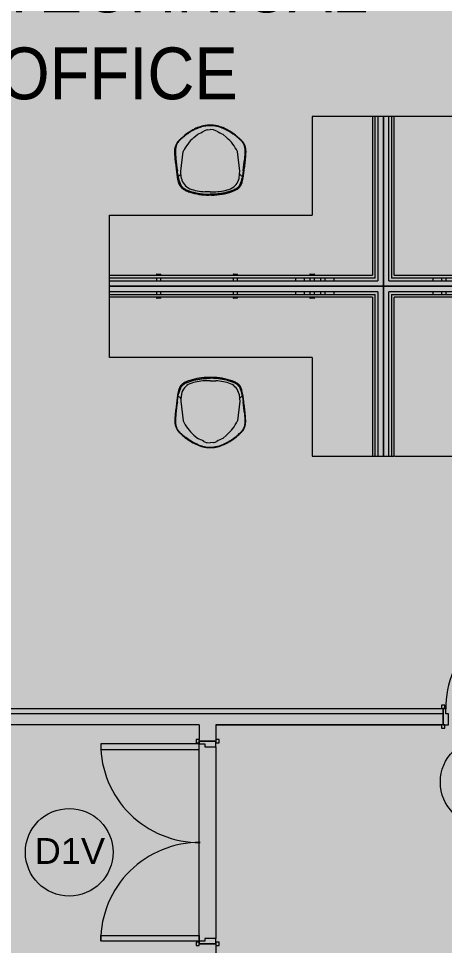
# Model space of a CAD drawing. Header units: millimetres. Extents: x 15878 to 679837, y -72324 to 391440.
# Drawn here: x 43089 to 46977, y 31742 to 40207 of the extents above; entities that cross this region are included whole.
import ezdxf

# ---------------------------------------------------------------- set-up
doc = ezdxf.new("R2010")
doc.units = ezdxf.units.MM
for name, color, linetype, lineweight in [('A-DETL-GENF', 92, 'Continuous', 5), ('A-DETL-THIN', 151, 'Continuous', 5), ('A-DOOR', 31, 'Continuous', 5), ('A-DOOR-FRAM', 31, 'Continuous', 5), ('A-FLOR', 192, 'Continuous', 5), ('A-WALL', 113, 'Continuous', 5), ('A-WALL-PATT', 111, 'Continuous', 18), ('G-ANNO-TEXT', 231, 'Continuous', 5), ('I-FURN', 30, 'Continuous', 5)]:
    doc.layers.add(name, color=color, linetype=linetype, lineweight=lineweight)
doc.styles.add('Swis721 BT', font='swiss.ttf', dxfattribs={"width": 0.9, "height": 473.035439})
doc.styles.add('Swis721 BT_2', font='swiss.ttf', dxfattribs={"height": 236.51772})

# ---------------------------------------------------------------- blocks, each defined once
blk = doc.blocks.new('DLN-Single Door__X01_ - _M05_ 900 x 2450 _WH_-16935527-1_F')
at = {"layer": 'A-DOOR', "color": 41}
for p, q in [((-460, 105), (-490, 105)), ((-490, 105), (-490, 75)), ((-460, 75), (-460, 105)), ((490, 105), (460, 105)), ((460, 105), (460, 75)), ((490, 75), (490, 105)), ((-490, 75), (-460, 75)), ((460, 75), (490, 75)), ((-460, -75), (-490, -75)), ((-490, -75), (-490, -105)), ((-460, -105), (-460, -75)), ((-400, -75), (-450, -75)), ((-450, -75), (-450, -975)), ((-400, -975), (-400, -75)), ((490, -75), (460, -75)), ((460, -75), (460, -105)), ((490, -105), (490, -75)), ((-490, -105), (-460, -105)), ((460, -105), (490, -105)), ((-450, -975), (-400, -975))]:
    blk.add_line(p, q, dxfattribs=at)
blk.add_arc((-450, -75), 900, 270, 0.5, dxfattribs=at)
at = {"layer": 'A-DOOR-FRAM', "color": 41}
for p, q in [((-425, 75), (-475, 75)), ((-475, 75), (-475, -75)), ((-425, -25), (-425, 75)), ((425, 75), (425, -25)), ((475, 75), (425, 75)), ((475, -75), (475, 75)), ((-475, -75), (-450, -75)), ((-450, -75), (-450, -25)), ((-450, -25), (-425, -25)), ((425, -25), (450, -25)), ((450, -25), (450, -75)), ((450, -75), (475, -75))]:
    blk.add_line(p, q, dxfattribs=at)
blk = doc.blocks.new('HermanMiller_Collection_Eames_UpholsteredMoldedArmChair - Upholstered Plastic 4-leg Base-V35-1_F')
at = {"layer": 'I-FURN', "color": 41}
for p, q in [((-123.6, 323.3), (-126.3, 323.3)), ((60.2, 269.1), (-119.6, 247.9)), ((83.2, 268), (60.2, 269.1)), ((83.2, 268), (93.3, 274.9)), ((125.4, 262.7), (83.2, 268)), ((-248.3, 149.5), (-278.9, 114.2)), ((-317.6, 28.4), (-320.8, 0.1)), ((247.9, 0.6), (246.6, 51.1)), ((247.9, -0.4), (247.9, 0.6)), ((247.9, 0.4), (247.9, -0.6)), ((269.4, 12.7), (269.4, 0)), ((278, 0), (278, 12.7)), ((-317.6, -28.4), (-320.8, -0.1)), ((247.9, -0.6), (246.6, -51.1)), ((269.4, -12.7), (269.4, 0)), ((278, -12.7), (278, 0)), ((-248.3, -149.5), (-278.9, -114.2)), ((60.2, -269.1), (-119.6, -247.9)), ((-126.3, -323.3), (-123.6, -323.3)), ((83.2, -268), (60.2, -269.1)), ((125.4, -262.7), (83.2, -268)), ((83.2, -268), (93.3, -274.9))]:
    blk.add_line(p, q, dxfattribs=at)
for centre, radius, start, end in [((80.8, 293.1), 22.1, 304.30614, 19.34162), ((101.6, 138.8), 126.2, 21.95262, 79.15265), ((146.9, -97.6), 531.3, 149.41111, 156.25777), ((146.9, -97.6), 531.3, 141.81544, 149.41111), ((52.9, -111.3), 398.4, 115.64462, 139.11621), ((-139.8, 41.4), 386.6, 1.43339, 21.95262), ((-271.2, 12.7), 549.2, 18.451, 23.20319), ((-271.2, 12.7), 549.2, 0, 18.451), ((-608, 246), 354.5, 328.11534, 338.17065), ((-244.7, 20), 73.4, 148.11534, 173.42443), ((-244.7, -20), 73.4, 186.57557, 211.88466), ((-608, -246), 354.5, 21.82935, 31.88466), ((-139.8, -41.4), 386.6, 338.04738, 358.56661), ((-271.2, -12.7), 549.2, 340.11154, 360), ((146.9, 97.6), 531.3, 203.74223, 209.16578), ((146.9, 97.6), 531.3, 209.16578, 218.18456), ((52.9, 111.3), 398.4, 220.88379, 244.35538), ((101.6, -138.8), 126.2, 280.84735, 338.04738), ((-271.2, -12.7), 549.2, 336.79681, 340.11154), ((80.8, -293.1), 22.1, 340.65838, 55.69386)]:
    blk.add_arc(centre, radius, start, end, dxfattribs=at)
for centre, major_axis, ratio, start_param, end_param in [((87.2, -417.5), (0, 836.6), 0.665393, 0.633807, 0.689312), ((-201.2, 300.4), (68, 75.2), 0.015729, 1.944615, 2.206038), ((-127.5, 180.8), (0, 137.5), 0.997902, 6.280317, 6.723004), ((-129, -349.6), (0, 667.8), 0.997902, 6.17094, 6.280317), ((-732.9, -5718.7), (0, 6070.9), 0.997902, 6.152583, 6.17094), ((57.5, 301.4), (-79.4, 10.4), 0.012863, 1.554281, 2.001245), ((53.6, -1296.3), (0, 1593.4), 0.465035, 6.157548, 6.183609), ((106.4, -411.2), (0, 701), 0.465035, 6.060021, 6.159998), ((124.5, -234.1), (0, 519.8), 0.465035, 6.001994, 6.057858), ((87.2, 417.5), (0, 836.6), 0.665393, 2.45228, 2.507786), ((-201.2, -300.4), (-68, 75.2), 0.015729, 0.935555, 1.196978), ((-127.5, -180.8), (0, 137.5), 0.997902, 2.701774, 3.144461), ((-129, 349.6), (0, 667.8), 0.997902, 3.144461, 3.253838), ((-732.9, 5718.7), (0, 6070.9), 0.997902, 3.253838, 3.272195), ((57.5, -301.4), (79.4, 10.4), 0.012863, 1.140348, 1.587312), ((53.6, 1296.3), (0, 1593.4), 0.465035, 3.241169, 3.26723), ((106.4, 411.2), (0, 701), 0.465035, 3.264779, 3.364757), ((124.5, 234.1), (0, 519.8), 0.465035, 3.36692, 3.422784)]:
    blk.add_ellipse(centre, major_axis=major_axis, ratio=ratio, start_param=start_param, end_param=end_param, dxfattribs=at)
for points in [[(-246.3, 259.4), (-250.5, 254.8), (-258.7, 245.5), (-266.7, 235.8), (-270.7, 230.9)], [(-230.6, 277.1), (-233.3, 273.9), (-238.7, 267.8), (-243.8, 262.1), (-246.3, 259.4)], [(-187.7, 309.5), (-196.2, 305.3), (-211.9, 295.7), (-224.8, 283.7), (-230.6, 277.1)], [(-227.1, 273.9), (-224.5, 276.9), (-219, 282.6), (-209.6, 290.7), (-199.3, 298), (-191.8, 302.2), (-188, 304.1)], [(-126.3, 323.3), (-137, 323.3), (-158, 321), (-178, 314.1), (-187.7, 309.5)], [(-50.3, 319.1), (-62.5, 320.4), (-86.9, 322.5), (-111.4, 323.3), (-123.6, 323.3)], [(57.7, 305.9), (39.7, 308.2), (3.7, 312.8), (-32.3, 317), (-50.3, 319.1)], [(95.9, 301.1), (93.3, 301.4), (87.7, 302.1), (78.3, 303.2), (68.2, 304.5), (61.2, 305.4), (57.7, 305.9)], [(90.5, 296.1), (94.4, 295.6), (101.9, 294.5), (112, 292.6), (120.6, 290.7), (125.2, 289.7), (127.2, 289.2)], [(107.4, 299.7), (106.4, 299.8), (104.2, 300.1), (100.4, 300.6), (97.4, 300.9), (95.9, 301.1)], [(159, 289.4), (150.4, 291.7), (133.3, 295.7), (116, 298.5), (107.4, 299.7)], [(171.8, 285.5), (169.6, 286.3), (165.4, 287.6), (161.2, 288.9), (159, 289.4)], [(190.9, 276.7), (188.4, 278), (183.7, 280.6), (177.3, 283.5), (173.5, 285), (171.8, 285.5)], [(224.3, 227.1), (229.2, 216.2), (238.6, 193.9), (249.9, 158.8), (258.7, 122.9), (264.9, 86.4), (268.6, 49.6), (269.4, 25), (269.4, 12.7)], [(224.3, -227.1), (229.2, -216.2), (238.6, -193.9), (249.9, -158.8), (258.7, -122.9), (264.9, -86.4), (268.6, -49.6), (269.4, -25), (269.4, -12.7)], [(-270.7, -230.9), (-266.7, -235.8), (-258.7, -245.5), (-250.5, -254.8), (-246.3, -259.4)], [(-246.3, -259.4), (-243.8, -262.1), (-238.7, -267.8), (-233.3, -273.9), (-230.6, -277.1)], [(-230.6, -277.1), (-224.8, -283.7), (-211.9, -295.7), (-196.2, -305.3), (-187.7, -309.5)], [(-227.1, -273.9), (-224.5, -276.9), (-219, -282.6), (-209.6, -290.7), (-199.3, -298), (-191.8, -302.2), (-188, -304.1)], [(-187.7, -309.5), (-178, -314.1), (-158, -321), (-137, -323.3), (-126.3, -323.3)], [(-123.6, -323.3), (-111.4, -323.3), (-86.9, -322.5), (-62.5, -320.4), (-50.3, -319.1)], [(-50.3, -319.1), (-32.3, -317), (3.7, -312.8), (39.7, -308.2), (57.7, -305.9)], [(57.7, -305.9), (61.2, -305.4), (68.2, -304.5), (78.3, -303.2), (87.7, -302.1), (93.3, -301.4), (95.9, -301.1)], [(90.5, -296.1), (94.4, -295.6), (101.9, -294.5), (112, -292.6), (120.6, -290.7), (125.2, -289.7), (127.2, -289.2)], [(95.9, -301.1), (97.4, -300.9), (100.4, -300.6), (104.2, -300.1), (106.4, -299.8), (107.4, -299.7)], [(107.4, -299.7), (116, -298.5), (133.3, -295.7), (150.4, -291.7), (159, -289.4)], [(159, -289.4), (161.2, -288.9), (165.4, -287.6), (169.6, -286.3), (171.8, -285.5)], [(171.8, -285.5), (173.5, -285), (177.3, -283.5), (183.7, -280.6), (188.4, -278), (190.9, -276.7)]]:
    blk.add_open_spline(points, degree=3, dxfattribs=at)
for points, knots in [([(233.6, 229.1), (231.1, 234.5), (226.9, 242.2), (221, 250.3), (217.4, 254.7), (213.7, 258.8), (208.8, 263.6), (202.8, 268.7), (196.9, 273), (192.9, 275.5), (190.9, 276.7)], [0, 0, 0, 0, 0.25, 0.375, 0.4375, 0.5, 0.625, 0.75, 0.875, 1, 1, 1, 1]), ([(191.6, 265.2), (193.5, 264.1), (197.7, 261.2), (205.9, 254.1), (213.8, 245.2), (220.2, 235.3), (223, 229.9), (224.3, 227.1)], [0, 0, 0, 0, 0.2, 0.4, 0.7, 0.85, 1, 1, 1, 1]), ([(-335.2, 114.4), (-331.4, 123), (-323.4, 139.9), (-311.4, 162.3), (-299.9, 181.7), (-289.1, 198.3), (-278, 213.9), (-270.6, 223.5), (-266.9, 228.1)], [0, 0, 0, 0, 0.2, 0.4, 0.55, 0.7, 0.85, 1, 1, 1, 1]), ([(-339.4, 116.3), (-343.4, 107.1), (-348.7, 93.1), (-354.3, 74.1), (-357.7, 59.7), (-360.4, 45), (-362.3, 30), (-363.5, 15), (-363.9, 0), (-363.5, -15), (-362.3, -30), (-360.4, -45), (-357.7, -59.7), (-354.3, -74.1), (-348.7, -93.1), (-343.4, -107.1), (-339.4, -116.3)], [0, 0, 0, 0, 0.125, 0.1875, 0.25, 0.3125, 0.375, 0.4375, 0.5, 0.5625, 0.625, 0.6875, 0.75, 0.8125, 0.875, 1, 1, 1, 1]), ([(-335.2, 114.4), (-338.7, 106.5), (-344.9, 90.4), (-354.5, 56.8), (-359.6, 19.8), (-359.2, -19.7), (-355, -52.4), (-347.2, -84.3), (-339.5, -104.5), (-335.2, -114.4)], [0, 0, 0, 0, 0.111111, 0.222222, 0.444444, 0.583333, 0.722222, 0.861111, 1, 1, 1, 1]), ([(-335.2, -114.4), (-331.4, -123), (-323.4, -139.9), (-311.4, -162.3), (-299.9, -181.7), (-289.1, -198.3), (-278, -213.9), (-270.6, -223.5), (-266.9, -228.1)], [0, 0, 0, 0, 0.2, 0.4, 0.55, 0.7, 0.85, 1, 1, 1, 1]), ([(190.9, -276.7), (192.9, -275.5), (196.9, -273), (202.8, -268.7), (207.8, -264.4), (211.7, -260.7), (215.5, -256.8), (220.1, -251.5), (226.9, -242.2), (231.1, -234.5), (233.6, -229.1)], [0, 0, 0, 0, 0.125, 0.25, 0.375, 0.4375, 0.5, 0.625, 0.75, 1, 1, 1, 1]), ([(191.6, -265.2), (193.5, -264.1), (197.7, -261.2), (205.9, -254.1), (213.8, -245.2), (220.2, -235.3), (223, -229.9), (224.3, -227.1)], [0, 0, 0, 0, 0.2, 0.4, 0.7, 0.85, 1, 1, 1, 1])]:
    blk.add_open_spline(points, degree=3, knots=knots, dxfattribs=at)
blk = doc.blocks.new('HermanMiller_Collection_Eames_UpholsteredMoldedArmChair - Upholstered Plastic 4-leg Base-2637177-1_F')
at = {"layer": 'I-FURN', "color": 41}
for p, q in [((-126.3, 323.3), (-123.6, 323.3)), ((60.2, 269.1), (-119.6, 247.9)), ((83.2, 268), (60.2, 269.1)), ((83.2, 268), (93.3, 274.9)), ((125.4, 262.7), (83.2, 268)), ((-248.3, 149.5), (-278.9, 114.2)), ((-317.6, 28.4), (-320.8, 0.1)), ((247.9, 0.6), (246.6, 51.1)), ((247.9, -0.4), (247.9, 0.6)), ((247.9, 0.4), (247.9, -0.6)), ((269.4, 12.7), (269.4, 0)), ((269.4, -12.7), (269.4, 0)), ((278, 12.7), (278, 0)), ((278, 0), (278, -12.7)), ((-317.6, -28.4), (-320.8, -0.1)), ((247.9, -0.6), (246.6, -51.1)), ((-248.3, -149.5), (-278.9, -114.2)), ((60.2, -269.1), (-119.6, -247.9)), ((-123.6, -323.3), (-126.3, -323.3)), ((83.2, -268), (60.2, -269.1)), ((125.4, -262.7), (83.2, -268)), ((83.2, -268), (93.3, -274.9))]:
    blk.add_line(p, q, dxfattribs=at)
for centre, radius, start, end in [((80.8, 293.1), 22.1, 304.30614, 19.34162), ((101.6, 138.8), 126.2, 21.95262, 79.15265), ((146.9, -97.6), 531.3, 141.81544, 150.83422), ((52.9, -111.3), 398.4, 115.64462, 139.11621), ((-139.8, 41.4), 386.6, 1.43339, 21.95262), ((-271.2, 12.7), 549.2, 19.88846, 23.20319), ((-271.2, 12.7), 549.2, 0, 19.88846), ((146.9, -97.6), 531.3, 150.83422, 156.25777), ((-608, 246), 354.5, 328.11534, 338.17065), ((-244.7, 20), 73.4, 148.11534, 173.42443), ((-244.7, -20), 73.4, 186.57557, 211.88466), ((-608, -246), 354.5, 21.82935, 31.88466), ((-139.8, -41.4), 386.6, 338.04738, 358.56661), ((-271.2, -12.7), 549.2, 341.549, 0), ((146.9, 97.6), 531.3, 203.74223, 210.58889), ((52.9, 111.3), 398.4, 220.88379, 244.35538), ((146.9, 97.6), 531.3, 210.58889, 218.18456), ((101.6, -138.8), 126.2, 280.84735, 338.04738), ((-271.2, -12.7), 549.2, 336.79681, 341.549), ((80.8, -293.1), 22.1, 340.65838, 55.69386)]:
    blk.add_arc(centre, radius, start, end, dxfattribs=at)
for centre, major_axis, ratio, start_param, end_param in [((87.2, -417.5), (0, 836.6), 0.665393, 0.633807, 0.689312), ((-201.2, 300.4), (68, 75.2), 0.015729, 1.944615, 2.206038), ((-127.5, 180.8), (0, 137.5), 0.997902, 6.280317, 6.723004), ((-129, -349.6), (0, 667.8), 0.997902, 6.17094, 6.280317), ((-732.9, -5718.7), (0, 6070.9), 0.997902, 6.152583, 6.17094), ((57.5, 301.4), (-79.4, 10.4), 0.012863, 1.554281, 2.001245), ((53.6, -1296.3), (0, 1593.4), 0.465035, 6.157548, 6.183609), ((106.4, -411.2), (0, 701), 0.465035, 6.060021, 6.159998), ((124.5, -234.1), (0, 519.8), 0.465035, 6.001994, 6.057858), ((87.2, 417.5), (0, 836.6), 0.665393, 2.45228, 2.507786), ((-201.2, -300.4), (-68, 75.2), 0.015729, 0.935555, 1.196978), ((-127.5, -180.8), (0, 137.5), 0.997902, 2.701774, 3.144461), ((-129, 349.6), (0, 667.8), 0.997902, 3.144461, 3.253838), ((-732.9, 5718.7), (0, 6070.9), 0.997902, 3.253838, 3.272195), ((57.5, -301.4), (79.4, 10.4), 0.012863, 1.140348, 1.587312), ((53.6, 1296.3), (0, 1593.4), 0.465035, 3.241169, 3.26723), ((106.4, 411.2), (0, 701), 0.465035, 3.264779, 3.364757), ((124.5, 234.1), (0, 519.8), 0.465035, 3.36692, 3.422784)]:
    blk.add_ellipse(centre, major_axis=major_axis, ratio=ratio, start_param=start_param, end_param=end_param, dxfattribs=at)
for points in [[(-270.7, 230.9), (-266.7, 235.8), (-258.7, 245.5), (-250.5, 254.8), (-246.3, 259.4)], [(-246.3, 259.4), (-243.8, 262.1), (-238.7, 267.8), (-233.3, 273.9), (-230.6, 277.1)], [(-230.6, 277.1), (-224.8, 283.7), (-211.9, 295.7), (-196.2, 305.3), (-187.7, 309.5)], [(-227.1, 273.9), (-224.5, 276.9), (-219, 282.6), (-209.6, 290.7), (-199.3, 298), (-191.8, 302.2), (-188, 304.1)], [(-187.7, 309.5), (-178, 314.1), (-158, 321), (-137, 323.3), (-126.3, 323.3)], [(-123.6, 323.3), (-111.4, 323.3), (-86.9, 322.5), (-62.5, 320.4), (-50.3, 319.1)], [(-50.3, 319.1), (-32.3, 317), (3.7, 312.8), (39.7, 308.2), (57.7, 305.9)], [(57.7, 305.9), (61.2, 305.4), (68.2, 304.5), (78.3, 303.2), (87.7, 302.1), (93.3, 301.4), (95.9, 301.1)], [(90.5, 296.1), (94.4, 295.6), (101.9, 294.5), (112, 292.6), (120.6, 290.7), (125.2, 289.7), (127.2, 289.2)], [(95.9, 301.1), (97.4, 300.9), (100.4, 300.6), (104.2, 300.1), (106.4, 299.8), (107.4, 299.7)], [(107.4, 299.7), (116, 298.5), (133.3, 295.7), (150.4, 291.7), (159, 289.4)], [(159, 289.4), (161.2, 288.9), (165.4, 287.6), (169.6, 286.3), (171.8, 285.5)], [(171.8, 285.5), (173.5, 285), (177.3, 283.5), (183.7, 280.6), (188.4, 278), (190.9, 276.7)], [(224.3, 227.1), (229.2, 216.2), (238.6, 193.9), (249.9, 158.8), (258.7, 122.9), (264.9, 86.4), (268.6, 49.6), (269.4, 25), (269.4, 12.7)], [(224.3, -227.1), (229.2, -216.2), (238.6, -193.9), (249.9, -158.8), (258.7, -122.9), (264.9, -86.4), (268.6, -49.6), (269.4, -25), (269.4, -12.7)], [(-246.3, -259.4), (-250.5, -254.8), (-258.7, -245.5), (-266.7, -235.8), (-270.7, -230.9)], [(-230.6, -277.1), (-233.3, -273.9), (-238.7, -267.8), (-243.8, -262.1), (-246.3, -259.4)], [(-187.7, -309.5), (-196.2, -305.3), (-211.9, -295.7), (-224.8, -283.7), (-230.6, -277.1)], [(-227.1, -273.9), (-224.5, -276.9), (-219, -282.6), (-209.6, -290.7), (-199.3, -298), (-191.8, -302.2), (-188, -304.1)], [(-126.3, -323.3), (-137, -323.3), (-158, -321), (-178, -314.1), (-187.7, -309.5)], [(-50.3, -319.1), (-62.5, -320.4), (-86.9, -322.5), (-111.4, -323.3), (-123.6, -323.3)], [(57.7, -305.9), (39.7, -308.2), (3.7, -312.8), (-32.3, -317), (-50.3, -319.1)], [(95.9, -301.1), (93.3, -301.4), (87.7, -302.1), (78.3, -303.2), (68.2, -304.5), (61.2, -305.4), (57.7, -305.9)], [(90.5, -296.1), (94.4, -295.6), (101.9, -294.5), (112, -292.6), (120.6, -290.7), (125.2, -289.7), (127.2, -289.2)], [(107.4, -299.7), (106.4, -299.8), (104.2, -300.1), (100.4, -300.6), (97.4, -300.9), (95.9, -301.1)], [(159, -289.4), (150.4, -291.7), (133.3, -295.7), (116, -298.5), (107.4, -299.7)], [(171.8, -285.5), (169.6, -286.3), (165.4, -287.6), (161.2, -288.9), (159, -289.4)], [(190.9, -276.7), (188.4, -278), (183.7, -280.6), (177.3, -283.5), (173.5, -285), (171.8, -285.5)]]:
    blk.add_open_spline(points, degree=3, dxfattribs=at)
for points, knots in [([(190.9, 276.7), (192.9, 275.5), (196.9, 273), (202.8, 268.7), (208.8, 263.6), (213.7, 258.8), (217.4, 254.7), (221, 250.3), (226.9, 242.2), (231.1, 234.5), (233.6, 229.1)], [-1, -1, -1, -1, -0.875, -0.75, -0.625, -0.5, -0.4375, -0.375, -0.25, 0, 0, 0, 0]), ([(191.6, 265.2), (193.5, 264.1), (197.7, 261.2), (205.9, 254.1), (213.8, 245.2), (220.2, 235.3), (223, 229.9), (224.3, 227.1)], [0, 0, 0, 0, 0.2, 0.4, 0.7, 0.85, 1, 1, 1, 1]), ([(-335.2, 114.4), (-331.4, 123), (-323.4, 139.9), (-311.4, 162.3), (-299.9, 181.7), (-289.1, 198.3), (-278, 213.9), (-270.6, 223.5), (-266.9, 228.1)], [0, 0, 0, 0, 0.2, 0.4, 0.55, 0.7, 0.85, 1, 1, 1, 1]), ([(-339.4, -116.3), (-343.4, -107.1), (-348.7, -93.1), (-354.3, -74.1), (-357.7, -59.7), (-360.4, -45), (-362.3, -30), (-363.5, -15), (-363.9, 0), (-363.5, 15), (-362.3, 30), (-360.4, 45), (-357.7, 59.7), (-354.3, 74.1), (-348.7, 93.1), (-343.4, 107.1), (-339.4, 116.3)], [-1, -1, -1, -1, -0.875, -0.8125, -0.75, -0.6875, -0.625, -0.5625, -0.5, -0.4375, -0.375, -0.3125, -0.25, -0.1875, -0.125, 0, 0, 0, 0]), ([(-335.2, -114.4), (-338.7, -106.5), (-344.9, -90.4), (-354.5, -56.8), (-359.6, -19.8), (-359.2, 19.7), (-355, 52.4), (-347.2, 84.3), (-339.5, 104.5), (-335.2, 114.4)], [0, 0, 0, 0, 0.111111, 0.222222, 0.444444, 0.583333, 0.722222, 0.861111, 1, 1, 1, 1]), ([(-335.2, -114.4), (-331.4, -123), (-323.4, -139.9), (-311.4, -162.3), (-299.9, -181.7), (-289.1, -198.3), (-278, -213.9), (-270.6, -223.5), (-266.9, -228.1)], [0, 0, 0, 0, 0.2, 0.4, 0.55, 0.7, 0.85, 1, 1, 1, 1]), ([(233.6, -229.1), (231.1, -234.5), (226.9, -242.2), (221, -250.3), (217.4, -254.7), (213.7, -258.8), (208.8, -263.6), (202.8, -268.7), (196.9, -273), (192.9, -275.5), (190.9, -276.7)], [-1, -1, -1, -1, -0.75, -0.625, -0.5625, -0.5, -0.375, -0.25, -0.125, 0, 0, 0, 0]), ([(191.6, -265.2), (193.5, -264.1), (197.7, -261.2), (205.9, -254.1), (213.8, -245.2), (220.2, -235.3), (223, -229.9), (224.3, -227.1)], [0, 0, 0, 0, 0.2, 0.4, 0.7, 0.85, 1, 1, 1, 1])]:
    blk.add_open_spline(points, degree=3, knots=knots, dxfattribs=at)
blk = doc.blocks.new('DLN-Double Door__X03_ - _M31_1800 x 2450 _WH_-V38-1_F')
at = {"layer": 'A-DOOR', "color": 41}
for p, q in [((-850, -75), (-900, -75)), ((-900, -75), (-900, -975)), ((-850, -975), (-850, -75)), ((850, -75), (900, -75)), ((850, -975), (850, -75)), ((900, -75), (900, -969.2)), ((-900, -975), (-850, -975)), ((900, -975), (850, -975))]:
    blk.add_line(p, q, dxfattribs=at)
for centre, start, end in [((-900, -75), 270, 0.5), ((900, -75), 179.5, 270)]:
    blk.add_arc(centre, 900, start, end, dxfattribs=at)
at = {"layer": 'A-DOOR-FRAM', "color": 41}
for p, q in [((-910, 105), (-940, 105)), ((-940, 105), (-940, 75)), ((-910, 75), (-910, 105)), ((940, 105), (910, 105)), ((910, 105), (910, 75)), ((940, 75), (940, 105)), ((-940, 75), (-910, 75)), ((-875, 75), (-925, 75)), ((-925, 75), (-925, -75)), ((-875, -25), (-875, 75)), ((875, 75), (875, -25)), ((925, 75), (875, 75)), ((910, 75), (940, 75)), ((925, -75), (925, 75)), ((-910, -75), (-940, -75)), ((-940, -75), (-940, -105)), ((-925, -75), (-900, -75)), ((-910, -105), (-910, -75)), ((-900, -75), (-900, -25)), ((-900, -25), (-875, -25)), ((875, -25), (900, -25)), ((900, -25), (900, -75)), ((900, -75), (925, -75)), ((940, -75), (910, -75)), ((910, -75), (910, -105)), ((940, -105), (940, -75)), ((-940, -105), (-910, -105)), ((910, -105), (940, -105))]:
    blk.add_line(p, q, dxfattribs=at)
blk = doc.blocks.new('DLN_Desk - DLN_Desk-V113-1_F')
at = {"layer": 'I-FURN', "color": 41}
for p, q in [((0, 0), (2500, 0)), ((2500, 0), (2500, -50)), ((0, 0), (0, -1550)), ((50, -1550), (50, -50)), ((2500, -50), (50, -50)), ((75, -75), (2500, -75)), ((75, -75), (75, -1550)), ((450, -50), (450, -75)), ((530, -50), (530, -75)), ((570, -50), (570, -75)), ((630, -50), (630, -75)), ((670, -75), (670, -50)), ((720, -50), (720, -75)), ((800, -50), (800, -75)), ((1330, -50), (1330, -75)), ((1370, -75), (1370, -50)), ((2030, -50), (2030, -75)), ((2070, -75), (2070, -50)), ((2500, -50), (2500, -75)), ((2500, -75), (2500, -100)), ((100, -1550), (100, -100)), ((2500, -100), (100, -100)), ((630, -100), (630, -110)), ((630, -110), (632.7, -110)), ((670, -110), (630, -110)), ((667.3, -110), (670, -110)), ((670, -110), (670, -100)), ((1330, -100), (1330, -110)), ((1330, -110), (1332.7, -110)), ((1370, -110), (1330, -110)), ((1367.3, -110), (1370, -110)), ((1370, -107.6), (1370, -100)), ((2030, -100), (2030, -110)), ((2030, -110), (2032.7, -110)), ((2070, -110), (2030, -110)), ((2067.3, -110), (2070, -110)), ((2070, -110), (2070, -100)), ((2500, -100), (2500, -650)), ((650, -1550), (650, -650)), ((2500, -650), (650, -650)), ((0, -1550), (50, -1550)), ((50, -1550), (75, -1550)), ((75, -1550), (100, -1550)), ((100, -1550), (650, -1550))]:
    blk.add_line(p, q, dxfattribs=at)
blk = doc.blocks.new('DLN_Desk - DLN_Desk-V114-1_F')
at = {"layer": 'I-FURN', "color": 41}
for p, q in [((50, 1550), (0, 1550)), ((0, 1550), (0, 0)), ((50, 50), (50, 1550)), ((75, 1550), (50, 1550)), ((100, 1550), (75, 1550)), ((75, 1550), (75, 789.3)), ((100, 100), (100, 1550)), ((650, 1550), (100, 1550)), ((650, 650), (650, 1550)), ((75, 786.3), (75, 75)), ((650, 650), (2500, 650)), ((2500, 650), (2500, 100)), ((100, 100), (2500, 100)), ((630, 110), (630, 100)), ((630, 110), (670, 110)), ((632.7, 110), (630, 110)), ((670, 110), (667.3, 110)), ((670, 100), (670, 110)), ((1330, 110), (1330, 100)), ((1330, 110), (1370, 110)), ((1332.7, 110), (1330, 110)), ((1370, 110), (1367.3, 110)), ((1370, 100), (1370, 110)), ((2030, 110), (2030, 100)), ((2030, 110), (2070, 110)), ((2032.7, 110), (2030, 110)), ((2070, 110), (2067.3, 110)), ((2070, 100), (2070, 110)), ((2500, 100), (2500, 75)), ((2500, 0), (0, 0)), ((50, 50), (2500, 50)), ((2500, 75), (75, 75)), ((450, 75), (450, 50)), ((530, 75), (530, 50)), ((570, 75), (570, 50)), ((630, 75), (630, 50)), ((670, 50), (670, 75)), ((720, 75), (720, 50)), ((800, 75), (800, 50)), ((1330, 75), (1330, 50)), ((1370, 50), (1370, 75)), ((2030, 75), (2030, 50)), ((2070, 50), (2070, 75)), ((2500, 75), (2500, 50)), ((2500, 50), (2500, 0))]:
    blk.add_line(p, q, dxfattribs=at)
blk = doc.blocks.new('DLN_Desk - DLN_Desk-V115-1_F')
at = {"layer": 'I-FURN', "color": 41}
for p, q in [((0, 0), (2500, 0)), ((2500, 0), (2500, -50)), ((0, 0), (0, -1550)), ((50, -1550), (50, -50)), ((2500, -50), (50, -50)), ((75, -75), (2500, -75)), ((75, -75), (75, -1550)), ((450, -50), (450, -75)), ((530, -50), (530, -75)), ((570, -50), (570, -75)), ((630, -50), (630, -75)), ((670, -75), (670, -50)), ((720, -50), (720, -75)), ((800, -50), (800, -75)), ((1330, -50), (1330, -75)), ((1370, -75), (1370, -50)), ((2030, -50), (2030, -75)), ((2070, -75), (2070, -50)), ((2500, -50), (2500, -75)), ((2500, -75), (2500, -100)), ((100, -1550), (100, -100)), ((2500, -100), (100, -100)), ((630, -100), (630, -110)), ((630, -110), (632.7, -110)), ((670, -110), (630, -110)), ((667.3, -110), (670, -110)), ((670, -110), (670, -100)), ((1330, -100), (1330, -110)), ((1330, -110), (1332.7, -110)), ((1370, -110), (1330, -110)), ((1367.3, -110), (1370, -110)), ((1370, -110), (1370, -100)), ((2030, -100), (2030, -110)), ((2030, -110), (2032.7, -110)), ((2070, -110), (2030, -110)), ((2067.3, -110), (2070, -110)), ((2070, -110), (2070, -100)), ((2500, -100), (2500, -650)), ((650, -1550), (650, -650)), ((2500, -650), (650, -650)), ((0, -1550), (50, -1550)), ((50, -1550), (75, -1550)), ((75, -1550), (100, -1550)), ((104.4, -1550), (650, -1550))]:
    blk.add_line(p, q, dxfattribs=at)
blk = doc.blocks.new('DLN_Desk - DLN_Desk-4393919-1_F')
at = {"layer": 'I-FURN', "color": 41}
for p, q in [((50, 1550), (0, 1550)), ((0, 1550), (0, 0)), ((50, 50), (50, 1550)), ((75, 1550), (50, 1550)), ((100, 1550), (75, 1550)), ((75, 1550), (75, 75)), ((100, 100), (100, 1550)), ((650, 1550), (100, 1550)), ((650, 650), (650, 1550)), ((650, 650), (2500, 650)), ((2500, 650), (2500, 100)), ((100, 100), (2500, 100)), ((630, 110), (630, 100)), ((630, 110), (670, 110)), ((632.7, 110), (630, 110)), ((670, 110), (667.3, 110)), ((670, 100), (670, 110)), ((1330, 110), (1330, 100)), ((1330, 110), (1370, 110)), ((1332.7, 110), (1330, 110)), ((1370, 110), (1367.3, 110)), ((1370, 100), (1370, 110)), ((2030, 110), (2030, 100)), ((2030, 110), (2070, 110)), ((2032.7, 110), (2030, 110)), ((2070, 110), (2067.3, 110)), ((2070, 100), (2070, 110)), ((2500, 100), (2500, 75)), ((2500, 0), (0, 0)), ((50, 50), (2500, 50)), ((2500, 75), (75, 75)), ((450, 75), (450, 50)), ((530, 75), (530, 50)), ((570, 75), (570, 50)), ((630, 75), (630, 50)), ((670, 50), (670, 75)), ((720, 75), (720, 50)), ((800, 75), (800, 50)), ((1330, 75), (1330, 50)), ((1370, 50), (1370, 75)), ((2030, 75), (2030, 50)), ((2070, 50), (2070, 75)), ((2500, 75), (2500, 50)), ((2500, 50), (2500, 0))]:
    blk.add_line(p, q, dxfattribs=at)

msp = doc.modelspace()

# ---------------------------------------------------------------- hatches: boundary and pattern name
at = {"layer": 'A-DETL-GENF', "transparency": 33554585}
msp.add_hatch(color=51, dxfattribs=at).paths.add_polyline_path([(37739.3, 7707.5), (39939.3, 7707.5), (39939.3, 9957.5), (41139.3, 9957.5), (41139.3, 11657.5), (39939.3, 11657.5), (39939.3, 31607.5), (42039.3, 31607.5), (42039.3, 30407.5), (43739.3, 30407.5), (43739.3, 31607.5), (52639.3, 31607.5), (52639.3, 33757.5), (52039.3, 33757.5), (52039.3, 34557.5), (50839.3, 34557.5), (50839.3, 35407.5), (48939.3, 35407.5), (48939.3, 40207.5), (52639.3, 40207.5), (52639.3, 45557.5), (37789.3, 45557.5), (37789.3, 33507.5), (37339.3, 33507.5), (37339.3, 8307.5), (37739.3, 8307.5)], flags=0)
at = {"layer": 'A-WALL-PATT', "lineweight": 5, "transparency": 33554432}
h = msp.add_hatch(color=253, dxfattribs=at)
h.paths.add_polyline_path([(45039.3, 33757.5), (46964.3, 33757.5), (46964.3, 33907.5), (42379.3, 33907.5), (42379.3, 33757.5), (44889.3, 33757.5)], flags=0)
h.paths.add_polyline_path([(38914.3, 33757.5), (41429.3, 33757.5), (41429.3, 33907.5), (38914.3, 33907.5), (38914.3, 33807.5)], flags=0)
h.paths.add_polyline_path([(49089.3, 33757.5), (49089.3, 33907.5), (47914.3, 33907.5), (47914.3, 33757.5), (48913.9, 33757.5)], flags=0)
h = msp.add_hatch(color=253, dxfattribs=at)
h.paths.add_polyline_path([(44739.3, 31607.5), (44889.3, 31607.5), (44889.3, 31757.5), (44739.3, 31757.5), (44739.3, 31742.5)], flags=0)
h.paths.add_polyline_path([(44739.3, 33607.5), (44889.3, 33607.5), (44889.3, 33757.5), (44739.3, 33757.5), (44739.3, 33622.5)], flags=0)

# ---------------------------------------------------------------- linework, layer by layer
at = {"layer": 'A-DETL-THIN'}
for centre in [(47339.3, 33234.8), (43551.7, 32593.6)]:
    msp.add_circle(centre, 400, dxfattribs=at)
at = {"layer": 'A-FLOR'}
for p, q in [((42539.3, 33907.5), (46949.3, 33907.5)), ((46964.3, 33857.5), (42379.3, 33857.5)), ((44739.3, 33757.5), (42379.3, 33757.5)), ((46949.3, 33757.5), (44889.3, 33757.5)), ((44889.3, 33757.5), (44889.3, 33622.5)), ((44889.3, 31742.5), (44889.3, 31607.5))]:
    msp.add_line(p, q, dxfattribs=at)
at = {"layer": 'A-WALL', "color": 41}
for p, q in [((46964.3, 33757.5), (46964.3, 33907.5)), ((44739.3, 33757.5), (44739.3, 33622.5)), ((44889.3, 33757.5), (46949.3, 33757.5)), ((44889.3, 33757.5), (44889.3, 33757.5)), ((44739.3, 33607.5), (44889.3, 33607.5)), ((44739.3, 31782.5), (44739.3, 33582.5)), ((44889.3, 33557.5), (44889.3, 31807.5)), ((44889.3, 31757.5), (44739.3, 31757.5))]:
    msp.add_line(p, q, dxfattribs=at)

# ---------------------------------------------------------------- block references
at = {"layer": 'A-DOOR', "color": 41}
for name, p, rotation in [('DLN-Single Door__X01_ - _M05_ 900 x 2450 _WH_-16935527-1_F', (47439.3, 33832.5), 180), ('DLN-Double Door__X03_ - _M31_1800 x 2450 _WH_-V38-1_F', (44814.3, 32682.5), 270)]:
    msp.add_blockref(name, p, dxfattribs=dict(at, rotation=rotation))
at = {"layer": 'I-FURN', "color": 41}
for name, p, rotation in [('DLN_Desk - DLN_Desk-V113-1_F', (46419.3, 37762.4), 180), ('HermanMiller_Collection_Eames_UpholsteredMoldedArmChair - Upholstered Plastic 4-leg Base-2637177-1_F', (44839.3, 38872.4), 270.0000000000001), ('DLN_Desk - DLN_Desk-V114-1_F', (46419.3, 37762.4), 180), ('HermanMiller_Collection_Eames_UpholsteredMoldedArmChair - Upholstered Plastic 4-leg Base-V35-1_F', (44839.3, 36652.4), 90.00000000000027)]:
    msp.add_blockref(name, p, dxfattribs=dict(at, rotation=rotation))
for name in ['DLN_Desk - DLN_Desk-4393919-1_F', 'DLN_Desk - DLN_Desk-V115-1_F']:
    msp.add_blockref(name, (46419.3, 37762.4), dxfattribs=at)

# ---------------------------------------------------------------- texts
at = {"layer": 'G-ANNO-TEXT', "color": 7, "attachment_point": 1, "line_spacing_factor": 1.00667}
for s, insert, char_height, width, style in [('TECHNICAL\\POFFICE', (42910.9, 40736.9), 473.04, 3936, 'Swis721 BT'), ('D1V', (43236.4, 32723.7), 236.52, 738, 'Swis721 BT_2')]:
    msp.add_mtext(s, dxfattribs=dict(at, insert=insert, char_height=char_height, width=width, style=style))

doc.saveas('drawing.dxf')
